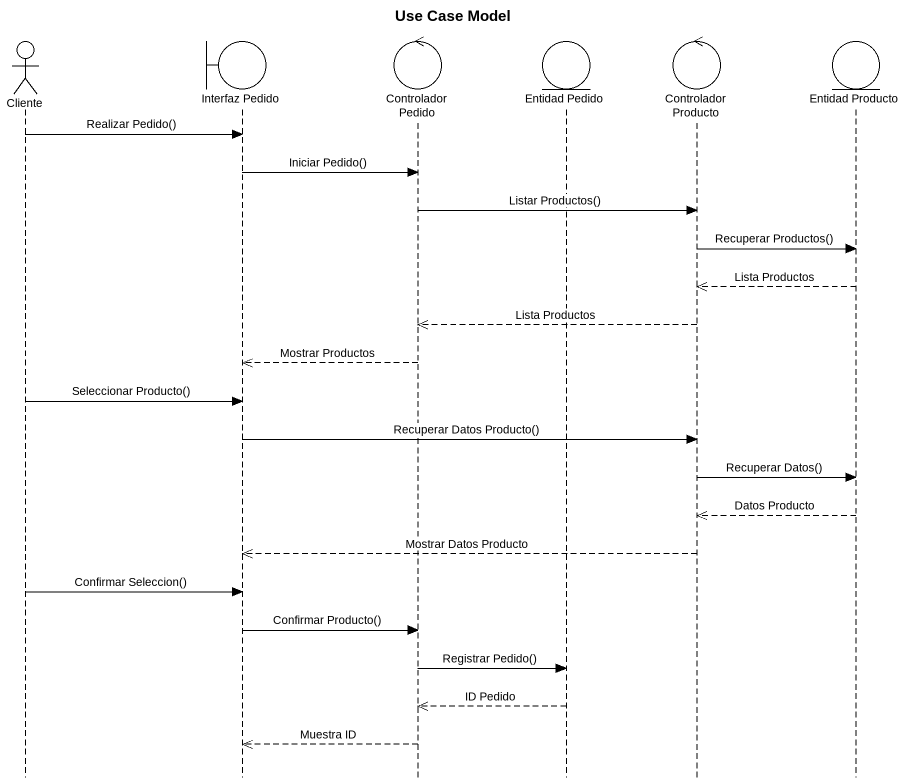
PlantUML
@startuml
title Use Case Model
hide footbox
actor Cliente
boundary "Interfaz Pedido" as Interfaz_Pedido
control "Controlador Pedido" as Controlador_Pedido
entity "Entidad Pedido" as Entidad_Pedido
control "Controlador Producto" as Controlador_Producto
entity "Entidad Producto" as Entidad_Producto

Cliente -> Interfaz_Pedido : Realizar Pedido()
Interfaz_Pedido -> Controlador_Pedido : Iniciar Pedido()
Controlador_Pedido -> Controlador_Producto : Listar Productos()
Controlador_Producto -> Entidad_Producto : Recuperar Productos()
Entidad_Producto -->> Controlador_Producto : Lista Productos
Controlador_Producto -->> Controlador_Pedido : Lista Productos
Controlador_Pedido -->> Interfaz_Pedido : Mostrar Productos
Cliente -> Interfaz_Pedido : Seleccionar Producto()
Interfaz_Pedido -> Controlador_Producto : Recuperar Datos Producto()
Controlador_Producto -> Entidad_Producto : Recuperar Datos()
Entidad_Producto -->> Controlador_Producto : Datos Producto
Controlador_Producto -->> Interfaz_Pedido : Mostrar Datos Producto
Cliente -> Interfaz_Pedido : Confirmar Seleccion()
Interfaz_Pedido -> Controlador_Pedido : Confirmar Producto()
Controlador_Pedido -> Entidad_Pedido : Registrar Pedido()
Entidad_Pedido -->> Controlador_Pedido : ID Pedido
Controlador_Pedido -->> Interfaz_Pedido : Muestra ID
@enduml
